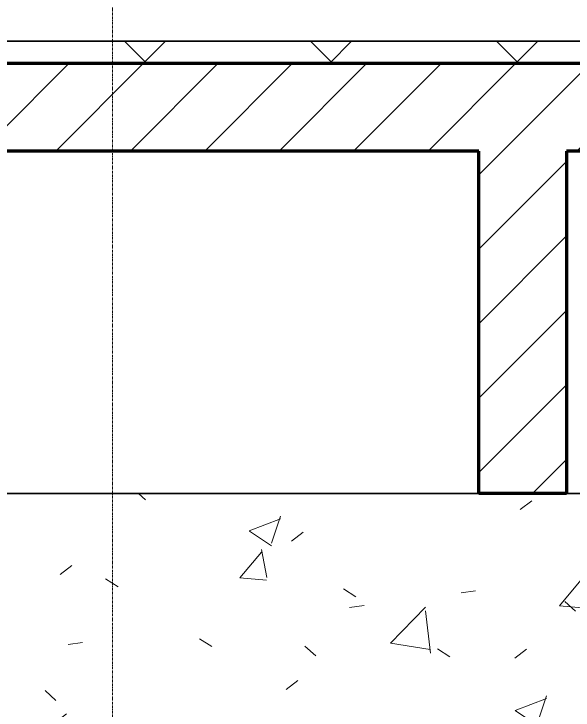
# Model space of a CAD drawing. Header units: millimetres. Extents: x -920231 to -841213, y -17301 to 22361.
# Drawn here: x -881707 to -880432, y -15690 to -14103 of the extents above; entities that cross this region are included whole.
import ezdxf

# ---------------------------------------------------------------- set-up
doc = ezdxf.new("R2010")
doc.units = ezdxf.units.MM
doc.linetypes.add('DPA_Grid _ Level 100', pattern=[10, 5.5, -1.6, 1.3, -1.6])
for name, color, linetype, lineweight in [('A-WALL', 5, 'Continuous', 35), ('A-WALL-FNSH', 2, 'Continuous', 35), ('A-WALL-PATT', 1, 'Continuous', 35), ('S-FNDN', 2, 'Continuous', 35), ('S-GRID', 251, 'Continuous', 9)]:
    doc.layers.add(name, color=color, linetype=linetype, lineweight=lineweight)
pattern_1 = [(45, (0, 0), (-84.852814, 84.852814), [])]
pattern_2 = [(50, (0, 0), (728.7365, -63.75582), [76.2, -838.2]), (355, (0, 0), (-140.9716, 764.2276), [60.96, -670.56]), (100.451, (60.7, -5.3), (587.77, 700.46675), [64.76, -712.36]), (46.184, (0, 203.2), (1084.3162, -168.171), [114.3, -1257.3]), (96.636, (90.4, 189.2), (949.6099, 989.7098), [97.14, -1068.54]), (351.184, (0, 203.2), (949.6206, 989.7012), [91.44, -1005.84]), (21, (101.6, 152.4), (606.45787, -409.06057), [76.2, -838.2]), (326, (101.6, 152.4), (247.20834, 736.7529), [60.96, -670.56]), (71.451, (152.14, 118.3), (853.66825, 327.68547), [64.76, -712.36]), (37.5, (0, 0), (12.35469, 338.22012), [33.528, -628.904, 33.528, -647.192, -673.1]), (37.5, (0, 0), (12.35469, 338.22012), [-1343.152, 33.528, -639.572]), (7.5, (0, 0), (267.27887, 400.72213), [33.528, -354.584, 33.528, -613.664, -256.54]), (7.5, (0, 0), (267.27887, 400.72213), [-1035.304, 33.528, -223.012]), (327.5, (-226.57, 0), (542.36333, -22.915345), [33.528, -220.472, 33.528, -758.952, -1051.56]), (327.5, (-226.57, 0), (542.36333, -22.915345), [-1046.48, 33.528, -1018.032]), (317.5, (-328.17, 0), (592.51696, 101.7071), [33.528, -296.672, 33.528, -492.76, -746.76]), (317.5, (-328.17, 0), (592.51696, 101.7071), [-856.488, 33.528, -713.232])]

# ---------------------------------------------------------------- blocks, each defined once
blk = doc.blocks.new('*U2141')
at = {"layer": 'S-GRID', "linetype": 'DPA_Grid _ Level 100'}
blk.add_line((-11400, -20855.1), (-11400, 16910.1), dxfattribs=at)

msp = doc.modelspace()

# ---------------------------------------------------------------- hatches: boundary and pattern name
at = {"layer": 'A-WALL-PATT', "lineweight": 9}
h = msp.add_hatch(dxfattribs=at)
h.set_pattern_fill('FP_3', color=256, style=0, pattern_type=2)
h.set_pattern_definition([(45, (0, 0), (-212.13203, 212.13203), []), (135, (0, 0), (-212.13203, -212.13203), [])])
h.paths.add_polyline_path([(-879822.4, -14215.8), (-879822.4, -14165.8), (-893499.1, -14165.8), (-893499.1, -14215.8), (-880748.7, -14215.8)])
h = msp.add_hatch(dxfattribs=at)
h.set_pattern_fill('FP_2', color=256, style=0, pattern_type=2)
h.set_pattern_definition(pattern_1)
h.paths.add_polyline_path([(-879747.4, -14415.8), (-879747.4, -14215.8), (-897767.4, -14215.8), (-897767.4, -14415.8), (-880447.4, -14415.8)])
h = msp.add_hatch(dxfattribs=at)
h.set_pattern_fill('FP_2', color=256, style=0, pattern_type=2)
h.set_pattern_definition(pattern_1)
h.paths.add_polyline_path([(-880447.4, -15196), (-880447.4, -14415.8), (-880647.4, -14415.8), (-880647.4, -15196)])
at = {"layer": 'S-FNDN', "lineweight": 9}
h = msp.add_hatch(dxfattribs=at)
h.set_pattern_fill('FP_1', color=256, style=0, pattern_type=2)
h.set_pattern_definition(pattern_2)
h.paths.add_polyline_path([(-882982.4, -16396), (-879982.4, -16396), (-879982.4, -15196), (-882982.4, -15196)])
h = msp.add_hatch(dxfattribs=at)
h.set_pattern_fill('FP_1', color=256, style=0, pattern_type=2)
h.set_pattern_definition(pattern_2)
h.paths.add_polyline_path([(-882982.4, -16396), (-879982.4, -16396), (-879982.4, -15196), (-882982.4, -15196)])

# ---------------------------------------------------------------- linework, layer by layer
at = {"layer": 'A-WALL', "color": 7, "lineweight": 70}
for p, q in [((-897767.4, -14215.8), (-879747.4, -14215.8)), ((-880647.4, -14415.8), (-898867.4, -14415.8)), ((-880647.4, -15196), (-880647.4, -14415.8)), ((-879747.4, -14415.8), (-880447.4, -14415.8)), ((-880447.4, -14415.8), (-880447.4, -15196)), ((-880447.4, -15196), (-880647.4, -15196))]:
    msp.add_line(p, q, dxfattribs=at)
at = {"layer": 'A-WALL-FNSH', "color": 250}
for p, q in [((-893499.1, -14165.8), (-879822.4, -14165.8)), ((-879822.4, -14215.8), (-893499.1, -14215.8))]:
    msp.add_line(p, q, dxfattribs=at)
at = {"layer": 'S-FNDN'}
msp.add_line((-882982.4, -15196), (-879982.4, -15196), dxfattribs=at)

# ---------------------------------------------------------------- block references
msp.add_blockref('*U2141', (-870082.4, 3579))

doc.saveas('drawing.dxf')
